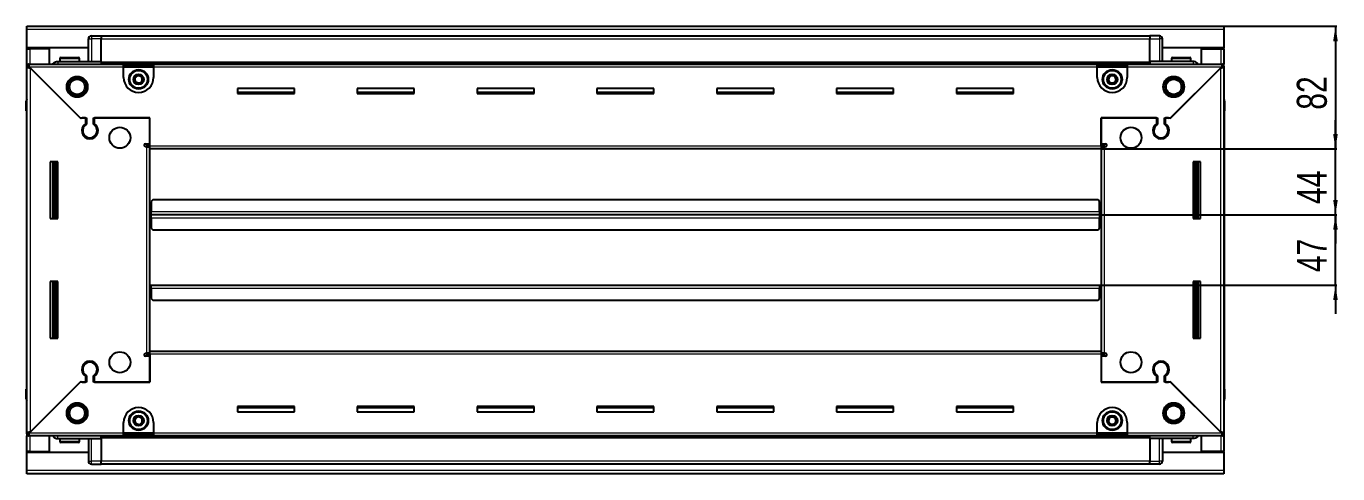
# Model space of a CAD drawing. Header units: millimetres. Extents: x 799 to 4881, y -897 to 1775.
# Drawn here: x 4006 to 4881, y 1344 to 1643 of the extents above; entities that cross this region are included whole.
import ezdxf

# ---------------------------------------------------------------- set-up
doc = ezdxf.new("R2010")
doc.units = ezdxf.units.MM
doc.layers.add('FORMAT', color=7, linetype='Continuous')
doc.styles.add('SLDTEXTSTYLE0', font='TXT', dxfattribs={"width": 0.75})
doc.dimstyles.new('SLDDIMSTYLE0', dxfattribs={"dimtxt": 20, "dimasz": 10, "dimexe": 0, "dimexo": 0.0625, "dimgap": 5, "dimtad": 2, "dimdec": 1, "dimrnd": 1e-09, "dimzin": 12, "dimdsep": 46, "dimtxsty": 'SLDTEXTSTYLE0', "dimsah": 1, "dimcen": 0.09, "dimadec": 0, "dimazin": 3, "dimtfac": 1, "dimtofl": 0, "dimtmove": 0, "dimatfit": 3, "dimfxl": 0, "dimfrac": 2, "dimtolj": 1, "dimtzin": 12, "dimarcsym": 0})
doc.dimstyles.new('SLDDIMSTYLE1', dxfattribs={"dimtxt": 20, "dimasz": 10, "dimexe": 0, "dimexo": 0.0625, "dimgap": 5, "dimtad": 2, "dimdec": 1, "dimrnd": 1e-09, "dimzin": 12, "dimdsep": 46, "dimtxsty": 'SLDTEXTSTYLE0', "dimsah": 1, "dimcen": 0.09, "dimadec": 0, "dimazin": 3, "dimtfac": 1, "dimtmove": 0, "dimatfit": 0, "dimfxl": 0, "dimfrac": 2, "dimtolj": 1, "dimtzin": 12, "dimarcsym": 0})

# ---------------------------------------------------------------- blocks, each defined once
blk = doc.blocks.new('_D_5')
at = {"layer": 'FORMAT'}
for p, q in [((4805.17, 1643.43), (4880.66, 1643.43)), ((4879.66, 1643.43), (4879.66, 1561.43)), ((4723.17, 1561.43), (4880.66, 1561.43))]:
    blk.add_line(p, q, dxfattribs=at)
for points in [[(4879.66, 1643.43), (4878.12, 1633.43), (4881.19, 1633.43)], [(4879.66, 1561.43), (4881.19, 1571.43), (4878.12, 1571.43)]]:
    blk.add_solid(points, dxfattribs=at)
at = {"layer": 'FORMAT', "insert": (4853.87, 1587.66), "char_height": 20, "attachment_point": 1, "rotation": 90, "style": 'SLDTEXTSTYLE0'}
blk.add_mtext('82', dxfattribs=at)
blk = doc.blocks.new('_D_6')
at = {"layer": 'FORMAT'}
for p, q in [((4879.66, 1561.43), (4879.66, 1580.66)), ((4723.17, 1561.43), (4880.66, 1561.43)), ((4879.66, 1517.43), (4879.66, 1561.43)), ((4722.17, 1517.43), (4880.66, 1517.43)), ((4879.66, 1517.43), (4879.66, 1498.2))]:
    blk.add_line(p, q, dxfattribs=at)
for points in [[(4879.66, 1561.43), (4881.19, 1571.43), (4878.12, 1571.43)], [(4879.66, 1517.43), (4878.12, 1507.43), (4881.19, 1507.43)]]:
    blk.add_solid(points, dxfattribs=at)
at = {"layer": 'FORMAT', "insert": (4853.87, 1524.66), "char_height": 20, "attachment_point": 1, "rotation": 90, "style": 'SLDTEXTSTYLE0'}
blk.add_mtext('44', dxfattribs=at)
blk = doc.blocks.new('_D_7')
at = {"layer": 'FORMAT'}
for p, q in [((4879.66, 1517.43), (4879.66, 1536.66)), ((4722.17, 1517.43), (4880.66, 1517.43)), ((4879.66, 1470.43), (4879.66, 1517.43)), ((4722.17, 1470.43), (4880.66, 1470.43)), ((4879.66, 1470.43), (4879.66, 1451.2))]:
    blk.add_line(p, q, dxfattribs=at)
for points in [[(4879.66, 1517.43), (4881.19, 1527.43), (4878.12, 1527.43)], [(4879.66, 1470.43), (4878.12, 1460.43), (4881.19, 1460.43)]]:
    blk.add_solid(points, dxfattribs=at)
at = {"layer": 'FORMAT', "insert": (4853.87, 1479.16), "char_height": 20, "attachment_point": 1, "rotation": 90, "style": 'SLDTEXTSTYLE0'}
blk.add_mtext('47', dxfattribs=at)

msp = doc.modelspace()

# ---------------------------------------------------------------- linework, layer by layer
at = {"color": 7, "linetype": 'Continuous', "lineweight": 25}
for p, q in [((4006.16, 1641.33), (4006.16, 1643.43)), ((4006.16, 1643.43), (4805.16, 1643.43)), ((4006.16, 1628.93), (4006.16, 1641.33)), ((4805.16, 1643.43), (4805.16, 1641.33)), ((4805.16, 1641.33), (4805.16, 1628.93)), ((4047.16, 1628.93), (4006.16, 1628.93)), ((4006.16, 1628.43), (4006.16, 1628.93)), ((4007.66, 1628.43), (4007.66, 1628.93)), ((4047.16, 1619.93), (4047.16, 1634.93)), ((4047.83, 1636.43), (4047.83, 1636.43)), ((4049.16, 1636.93), (4055.66, 1636.93)), ((4049.16, 1636.93), (4055.66, 1636.93)), ((4055.66, 1636.93), (4055.66, 1636.93)), ((4055.66, 1636.93), (4055.66, 1636.93)), ((4055.66, 1636.93), (4055.66, 1634.93)), ((4755.66, 1636.78), (4055.66, 1636.78)), ((4055.66, 1619.93), (4055.66, 1634.93)), ((4755.66, 1636.93), (4755.66, 1636.93)), ((4762.16, 1636.93), (4755.66, 1636.93)), ((4762.16, 1636.93), (4755.66, 1636.93)), ((4755.66, 1636.93), (4755.66, 1634.93)), ((4755.66, 1619.93), (4755.66, 1634.93)), ((4764.16, 1634.93), (4764.16, 1634.93)), ((4764.16, 1619.93), (4764.16, 1634.93)), ((4805.16, 1628.93), (4764.16, 1628.93)), ((4803.66, 1628.43), (4803.66, 1628.93)), ((4805.16, 1628.43), (4805.16, 1628.93)), ((4006.16, 1628.43), (4008.26, 1628.43)), ((4006.16, 1618.18), (4006.16, 1628.43)), ((4021.16, 1628.43), (4008.26, 1628.43)), ((4021.16, 1618.18), (4021.16, 1628.43)), ((4026.66, 1619.93), (4055.66, 1619.93)), ((4028.16, 1621.83), (4028.16, 1619.93)), ((4028.96, 1622.63), (4040.36, 1622.63)), ((4041.16, 1619.93), (4041.16, 1621.83)), ((4055.66, 1619.93), (4055.66, 1619.43)), ((4755.66, 1619.93), (4755.66, 1619.43)), ((4784.66, 1619.93), (4755.66, 1619.93)), ((4770.16, 1621.83), (4770.16, 1619.93)), ((4770.96, 1622.63), (4782.36, 1622.63)), ((4783.16, 1619.93), (4783.16, 1621.83)), ((4790.16, 1618.18), (4790.16, 1628.43)), ((4790.16, 1628.43), (4803.06, 1628.43)), ((4803.06, 1628.43), (4805.16, 1628.43)), ((4805.16, 1628.43), (4805.16, 1618.18)), ((4006.16, 1616.68), (4006.16, 1618.18)), ((4006.16, 1618.18), (4007.16, 1618.18)), ((4006.16, 1616.18), (4006.16, 1616.68)), ((4006.16, 1616.68), (4007.16, 1616.68)), ((4006.16, 1371.68), (4006.16, 1616.18)), ((4007.66, 1616.18), (4006.16, 1616.18)), ((4007.16, 1618.18), (4070.66, 1618.18)), ((4007.16, 1616.68), (4007.16, 1618.18)), ((4007.76, 1616.08), (4041.66, 1582.18)), ((4042.36, 1581.48), (4008.26, 1615.58)), ((4055.66, 1618.78), (4755.66, 1618.78)), ((4070.66, 1616.08), (4070.66, 1618.18)), ((4070.66, 1618.18), (4090.66, 1618.18)), ((4070.66, 1616.68), (4090.66, 1616.68)), ((4070.66, 1609.18), (4070.66, 1616.08)), ((4090.66, 1618.18), (4720.66, 1618.18)), ((4090.66, 1618.18), (4090.66, 1616.08)), ((4090.66, 1616.08), (4090.66, 1609.18)), ((4720.66, 1616.08), (4720.66, 1618.18)), ((4720.66, 1618.18), (4740.66, 1618.18)), ((4720.66, 1616.68), (4740.66, 1616.68)), ((4720.66, 1609.18), (4720.66, 1616.08)), ((4740.66, 1618.18), (4804.16, 1618.18)), ((4740.66, 1618.18), (4740.66, 1616.08)), ((4740.66, 1616.08), (4740.66, 1609.18)), ((4803.06, 1615.58), (4768.96, 1581.48)), ((4769.66, 1582.18), (4803.56, 1616.08)), ((4803.66, 1616.18), (4805.16, 1616.18)), ((4804.16, 1616.68), (4804.16, 1618.18)), ((4804.16, 1618.18), (4805.16, 1618.18)), ((4804.16, 1616.68), (4805.16, 1616.68)), ((4805.16, 1616.68), (4805.16, 1618.18)), ((4805.16, 1616.68), (4805.16, 1616.18)), ((4805.16, 1616.18), (4805.16, 1371.68)), ((4184.66, 1601.93), (4146.66, 1601.93)), ((4146.66, 1601.93), (4146.66, 1598.43)), ((4184.66, 1599.18), (4146.66, 1599.18)), ((4146.66, 1598.43), (4184.66, 1598.43)), ((4184.66, 1598.43), (4184.66, 1601.93)), ((4264.66, 1601.93), (4226.66, 1601.93)), ((4226.66, 1601.93), (4226.66, 1598.43)), ((4264.66, 1599.18), (4226.66, 1599.18)), ((4226.66, 1598.43), (4264.66, 1598.43)), ((4264.66, 1598.43), (4264.66, 1601.93)), ((4344.66, 1601.93), (4306.66, 1601.93)), ((4306.66, 1601.93), (4306.66, 1598.43)), ((4344.66, 1599.18), (4306.66, 1599.18)), ((4306.66, 1598.43), (4344.66, 1598.43)), ((4344.66, 1598.43), (4344.66, 1601.93)), ((4424.66, 1601.93), (4386.66, 1601.93)), ((4386.66, 1601.93), (4386.66, 1598.43)), ((4424.66, 1599.18), (4386.66, 1599.18)), ((4386.66, 1598.43), (4424.66, 1598.43)), ((4424.66, 1598.43), (4424.66, 1601.93)), ((4504.66, 1601.93), (4466.66, 1601.93)), ((4466.66, 1601.93), (4466.66, 1598.43)), ((4504.66, 1599.18), (4466.66, 1599.18)), ((4466.66, 1598.43), (4504.66, 1598.43)), ((4504.66, 1598.43), (4504.66, 1601.93)), ((4584.66, 1601.93), (4546.66, 1601.93)), ((4546.66, 1601.93), (4546.66, 1598.43)), ((4584.66, 1599.18), (4546.66, 1599.18)), ((4546.66, 1598.43), (4584.66, 1598.43)), ((4584.66, 1598.43), (4584.66, 1601.93)), ((4664.66, 1601.93), (4626.66, 1601.93)), ((4626.66, 1601.93), (4626.66, 1598.43)), ((4664.66, 1599.18), (4626.66, 1599.18)), ((4626.66, 1598.43), (4664.66, 1598.43)), ((4664.66, 1598.43), (4664.66, 1601.93)), ((4805.16, 1594.76), (4805.16, 1594.76)), ((4005.66, 1593.43), (4005.66, 1586.93)), ((4005.66, 1586.93), (4005.66, 1593.43)), ((4005.66, 1586.93), (4005.66, 1586.93)), ((4006.16, 1586.93), (4005.66, 1586.93)), ((4005.81, 1586.93), (4005.81, 1400.93)), ((4805.16, 1586.93), (4805.66, 1586.93)), ((4805.51, 1400.93), (4805.51, 1586.93)), ((4805.66, 1593.43), (4805.66, 1586.93)), ((4805.66, 1586.93), (4805.66, 1593.43)), ((4805.66, 1586.93), (4805.66, 1586.93)), ((4805.66, 1586.93), (4805.66, 1586.93)), ((4041.66, 1582.18), (4045.86, 1582.18)), ((4043.06, 1582.18), (4042.36, 1581.48)), ((4045.16, 1582.18), (4043.06, 1582.18)), ((4045.16, 1582.18), (4045.16, 1578.29)), ((4045.86, 1582.18), (4045.86, 1577.9)), ((4050.46, 1582.18), (4088.16, 1582.18)), ((4050.46, 1577.9), (4050.46, 1582.18)), ((4051.16, 1578.29), (4051.16, 1582.18)), ((4088.16, 1582.18), (4051.16, 1582.18)), ((4088.16, 1563.53), (4088.16, 1582.18)), ((4088.16, 1564.93), (4088.16, 1582.18)), ((4723.16, 1582.18), (4760.86, 1582.18)), ((4723.16, 1563.53), (4723.16, 1582.18)), ((4723.16, 1582.18), (4723.16, 1564.93)), ((4760.16, 1582.18), (4723.16, 1582.18)), ((4760.16, 1582.18), (4760.16, 1578.29)), ((4760.86, 1582.18), (4760.86, 1577.9)), ((4765.46, 1582.18), (4769.66, 1582.18)), ((4765.46, 1577.9), (4765.46, 1582.18)), ((4768.26, 1582.18), (4766.16, 1582.18)), ((4766.16, 1578.29), (4766.16, 1582.18)), ((4768.96, 1581.48), (4768.26, 1582.18)), ((4046.16, 1569.32), (4046.16, 1568.56)), ((4765.16, 1569.32), (4765.16, 1568.56)), ((4085.31, 1564.93), (4088.16, 1564.93)), ((4086.06, 1562.93), (4085.31, 1562.93)), ((4086.06, 1562.93), (4088.16, 1562.93)), ((4088.16, 1563.93), (4086.16, 1563.93)), ((4086.16, 1563.93), (4086.16, 1562.93)), ((4088.16, 1561.43), (4088.16, 1563.53)), ((4723.16, 1561.43), (4088.16, 1561.43)), ((4088.16, 1426.43), (4088.16, 1561.43)), ((4723.16, 1564.93), (4726.01, 1564.93)), ((4725.16, 1563.93), (4723.16, 1563.93)), ((4723.16, 1563.53), (4723.16, 1561.43)), ((4723.16, 1562.93), (4725.26, 1562.93)), ((4723.16, 1561.43), (4723.16, 1426.43)), ((4725.16, 1562.93), (4725.16, 1563.93)), ((4726.01, 1562.93), (4725.26, 1562.93)), ((4026.66, 1552.93), (4021.66, 1552.93)), ((4021.66, 1552.93), (4021.66, 1514.93)), ((4023.81, 1514.93), (4023.81, 1552.93)), ((4025.6, 1514.93), (4025.6, 1552.93)), ((4025.63, 1514.93), (4025.63, 1552.93)), ((4026.66, 1514.93), (4026.66, 1552.93)), ((4784.66, 1552.93), (4784.66, 1514.93)), ((4789.66, 1552.93), (4784.66, 1552.93)), ((4785.68, 1552.93), (4785.68, 1514.93)), ((4785.71, 1552.93), (4785.71, 1514.93)), ((4787.51, 1552.93), (4787.51, 1514.93)), ((4789.66, 1514.93), (4789.66, 1552.93)), ((4090.16, 1527.43), (4089.16, 1526.43)), ((4089.16, 1526.43), (4089.16, 1519.53)), ((4721.16, 1527.43), (4090.16, 1527.43)), ((4722.16, 1526.43), (4721.16, 1527.43)), ((4722.16, 1519.53), (4722.16, 1526.43)), ((4021.66, 1514.93), (4026.66, 1514.93)), ((4088.91, 1517.43), (4088.16, 1517.43)), ((4089.16, 1520.28), (4088.91, 1520.28)), ((4088.91, 1520.28), (4088.91, 1517.43)), ((4088.91, 1517.43), (4088.91, 1514.58)), ((4089.16, 1517.43), (4089.16, 1519.53)), ((4089.16, 1515.33), (4089.16, 1517.43)), ((4722.16, 1517.43), (4089.16, 1517.43)), ((4089.16, 1515.33), (4089.16, 1508.43)), ((4722.41, 1520.28), (4722.16, 1520.28)), ((4722.16, 1519.53), (4722.16, 1517.43)), ((4722.16, 1517.43), (4722.16, 1515.33)), ((4722.16, 1508.43), (4722.16, 1515.33)), ((4722.41, 1517.43), (4722.41, 1520.28)), ((4722.41, 1514.58), (4722.41, 1517.43)), ((4723.16, 1517.43), (4722.41, 1517.43)), ((4784.66, 1514.93), (4789.66, 1514.93)), ((4088.91, 1514.58), (4089.16, 1514.58)), ((4089.16, 1508.43), (4090.16, 1507.43)), ((4090.16, 1507.43), (4721.16, 1507.43)), ((4721.16, 1507.43), (4722.16, 1508.43)), ((4722.16, 1514.58), (4722.41, 1514.58)), ((4026.66, 1472.93), (4021.66, 1472.93)), ((4021.66, 1472.93), (4021.66, 1434.93)), ((4023.81, 1434.93), (4023.81, 1472.93)), ((4025.6, 1434.93), (4025.6, 1472.93)), ((4025.63, 1434.93), (4025.63, 1472.93)), ((4026.66, 1434.93), (4026.66, 1472.93)), ((4784.66, 1472.93), (4784.66, 1434.93)), ((4789.66, 1472.93), (4784.66, 1472.93)), ((4785.68, 1472.93), (4785.68, 1434.93)), ((4785.71, 1472.93), (4785.71, 1434.93)), ((4787.51, 1472.93), (4787.51, 1434.93)), ((4789.66, 1434.93), (4789.66, 1472.93)), ((4088.16, 1470.43), (4088.91, 1470.43)), ((4088.91, 1470.43), (4088.91, 1467.58)), ((4088.91, 1467.58), (4089.16, 1467.58)), ((4089.16, 1468.33), (4089.16, 1470.43)), ((4089.16, 1470.43), (4722.16, 1470.43)), ((4089.16, 1468.33), (4089.16, 1461.43)), ((4722.16, 1470.43), (4722.16, 1468.33)), ((4722.16, 1461.43), (4722.16, 1468.33)), ((4722.16, 1467.58), (4722.41, 1467.58)), ((4722.41, 1467.58), (4722.41, 1470.43)), ((4722.41, 1470.43), (4723.16, 1470.43)), ((4089.16, 1461.43), (4090.16, 1460.43)), ((4090.16, 1460.43), (4721.16, 1460.43)), ((4721.16, 1460.43), (4722.16, 1461.43)), ((4021.66, 1434.93), (4026.66, 1434.93)), ((4784.66, 1434.93), (4789.66, 1434.93)), ((4046.16, 1419.31), (4046.16, 1418.55)), ((4085.31, 1424.93), (4086.06, 1424.93)), ((4088.16, 1422.93), (4085.31, 1422.93)), ((4088.16, 1424.93), (4086.06, 1424.93)), ((4086.16, 1424.93), (4086.16, 1423.93)), ((4086.16, 1423.93), (4088.16, 1423.93)), ((4088.16, 1424.33), (4088.16, 1426.43)), ((4088.16, 1426.43), (4723.16, 1426.43)), ((4088.16, 1424.33), (4088.16, 1405.68)), ((4088.16, 1405.68), (4088.16, 1422.93)), ((4723.16, 1426.43), (4723.16, 1424.33)), ((4725.26, 1424.93), (4723.16, 1424.93)), ((4723.16, 1424.33), (4723.16, 1405.68)), ((4723.16, 1423.93), (4725.16, 1423.93)), ((4723.16, 1422.93), (4723.16, 1405.68)), ((4726.01, 1422.93), (4723.16, 1422.93)), ((4725.16, 1423.93), (4725.16, 1424.93)), ((4725.26, 1424.93), (4726.01, 1424.93)), ((4765.16, 1419.31), (4765.16, 1418.55)), ((4045.86, 1409.97), (4045.86, 1405.68)), ((4050.46, 1405.68), (4050.46, 1409.97)), ((4760.86, 1409.97), (4760.86, 1405.68)), ((4765.46, 1405.68), (4765.46, 1409.97)), ((4005.66, 1400.93), (4005.66, 1400.93)), ((4005.66, 1394.43), (4005.66, 1400.93)), ((4005.66, 1400.93), (4005.66, 1400.93)), ((4005.66, 1400.93), (4005.66, 1394.43)), ((4006.16, 1400.93), (4005.66, 1400.93)), ((4041.66, 1405.68), (4007.76, 1371.78)), ((4008.26, 1372.28), (4042.36, 1406.38)), ((4045.86, 1405.68), (4041.66, 1405.68)), ((4042.36, 1406.38), (4043.06, 1405.68)), ((4043.06, 1405.68), (4045.16, 1405.68)), ((4045.16, 1409.57), (4045.16, 1405.68)), ((4088.16, 1405.68), (4050.46, 1405.68)), ((4051.16, 1405.68), (4051.16, 1409.57)), ((4051.16, 1405.68), (4088.16, 1405.68)), ((4760.86, 1405.68), (4723.16, 1405.68)), ((4723.16, 1405.68), (4760.16, 1405.68)), ((4760.16, 1409.57), (4760.16, 1405.68)), ((4769.66, 1405.68), (4765.46, 1405.68)), ((4766.16, 1405.68), (4766.16, 1409.57)), ((4766.16, 1405.68), (4768.26, 1405.68)), ((4768.26, 1405.68), (4768.96, 1406.38)), ((4768.96, 1406.38), (4803.06, 1372.28)), ((4803.56, 1371.78), (4769.66, 1405.68)), ((4805.16, 1400.93), (4805.66, 1400.93)), ((4805.66, 1400.93), (4805.66, 1400.93)), ((4805.66, 1394.43), (4805.66, 1400.93)), ((4805.66, 1400.93), (4805.66, 1394.43)), ((4006.16, 1393.11), (4006.16, 1393.11)), ((4184.66, 1389.43), (4146.66, 1389.43)), ((4146.66, 1389.43), (4146.66, 1385.93)), ((4146.66, 1388.68), (4184.66, 1388.68)), ((4146.66, 1385.93), (4184.66, 1385.93)), ((4184.66, 1385.93), (4184.66, 1389.43)), ((4264.66, 1389.43), (4226.66, 1389.43)), ((4226.66, 1389.43), (4226.66, 1385.93)), ((4226.66, 1388.68), (4264.66, 1388.68)), ((4226.66, 1385.93), (4264.66, 1385.93)), ((4264.66, 1385.93), (4264.66, 1389.43)), ((4344.66, 1389.43), (4306.66, 1389.43)), ((4306.66, 1389.43), (4306.66, 1385.93)), ((4306.66, 1388.68), (4344.66, 1388.68)), ((4306.66, 1385.93), (4344.66, 1385.93)), ((4344.66, 1385.93), (4344.66, 1389.43)), ((4424.66, 1389.43), (4386.66, 1389.43)), ((4386.66, 1389.43), (4386.66, 1385.93)), ((4386.66, 1388.68), (4424.66, 1388.68)), ((4386.66, 1385.93), (4424.66, 1385.93)), ((4424.66, 1385.93), (4424.66, 1389.43)), ((4504.66, 1389.43), (4466.66, 1389.43)), ((4466.66, 1389.43), (4466.66, 1385.93)), ((4466.66, 1388.68), (4504.66, 1388.68)), ((4466.66, 1385.93), (4504.66, 1385.93)), ((4504.66, 1385.93), (4504.66, 1389.43)), ((4584.66, 1389.43), (4546.66, 1389.43)), ((4546.66, 1389.43), (4546.66, 1385.93)), ((4546.66, 1388.68), (4584.66, 1388.68)), ((4546.66, 1385.93), (4584.66, 1385.93)), ((4584.66, 1385.93), (4584.66, 1389.43)), ((4664.66, 1389.43), (4626.66, 1389.43)), ((4626.66, 1389.43), (4626.66, 1385.93)), ((4626.66, 1388.68), (4664.66, 1388.68)), ((4626.66, 1385.93), (4664.66, 1385.93)), ((4664.66, 1385.93), (4664.66, 1389.43)), ((4070.66, 1371.78), (4070.66, 1378.68)), ((4090.66, 1378.68), (4090.66, 1371.78)), ((4720.66, 1371.78), (4720.66, 1378.68)), ((4740.66, 1378.68), (4740.66, 1371.78)), ((4006.16, 1371.18), (4006.16, 1371.68)), ((4007.66, 1371.68), (4006.16, 1371.68)), ((4006.16, 1371.18), (4006.16, 1369.68)), ((4007.16, 1371.18), (4006.16, 1371.18)), ((4006.16, 1359.43), (4006.16, 1369.68)), ((4007.16, 1369.68), (4006.16, 1369.68)), ((4007.16, 1371.18), (4007.16, 1369.68)), ((4070.66, 1369.68), (4007.16, 1369.68)), ((4021.16, 1359.43), (4021.16, 1369.68)), ((4026.66, 1367.93), (4055.66, 1367.93)), ((4028.16, 1367.93), (4028.16, 1366.03)), ((4041.16, 1366.03), (4041.16, 1367.93)), ((4047.16, 1367.93), (4047.16, 1352.93)), ((4755.66, 1369.08), (4055.66, 1369.08)), ((4055.66, 1367.93), (4055.66, 1368.43)), ((4055.66, 1367.93), (4055.66, 1352.93)), ((4070.66, 1369.68), (4070.66, 1371.78)), ((4090.66, 1371.18), (4070.66, 1371.18)), ((4090.66, 1369.68), (4070.66, 1369.68)), ((4090.66, 1371.78), (4090.66, 1369.68)), ((4720.66, 1369.68), (4090.66, 1369.68)), ((4720.66, 1369.68), (4720.66, 1371.78)), ((4740.66, 1371.18), (4720.66, 1371.18)), ((4740.66, 1369.68), (4720.66, 1369.68)), ((4740.66, 1371.78), (4740.66, 1369.68)), ((4804.16, 1369.68), (4740.66, 1369.68)), ((4755.66, 1367.93), (4755.66, 1368.43)), ((4784.66, 1367.93), (4755.66, 1367.93)), ((4755.66, 1367.93), (4755.66, 1352.93)), ((4764.16, 1367.93), (4764.16, 1352.93)), ((4770.16, 1367.93), (4770.16, 1366.03)), ((4783.16, 1366.03), (4783.16, 1367.93)), ((4790.16, 1359.43), (4790.16, 1369.68)), ((4803.66, 1371.68), (4805.16, 1371.68)), ((4804.16, 1371.18), (4804.16, 1369.68)), ((4805.16, 1371.18), (4804.16, 1371.18)), ((4805.16, 1369.68), (4804.16, 1369.68)), ((4805.16, 1371.68), (4805.16, 1371.18)), ((4805.16, 1371.18), (4805.16, 1369.68)), ((4805.16, 1369.68), (4805.16, 1359.43)), ((4008.26, 1359.43), (4006.16, 1359.43)), ((4006.16, 1358.93), (4006.16, 1359.43)), ((4006.16, 1346.53), (4006.16, 1358.93)), ((4006.16, 1358.93), (4047.16, 1358.93)), ((4007.66, 1358.93), (4007.66, 1359.43)), ((4008.26, 1359.43), (4021.16, 1359.43)), ((4032.73, 1365.23), (4028.96, 1365.23)), ((4040.36, 1365.23), (4032.73, 1365.23)), ((4764.16, 1358.93), (4805.16, 1358.93)), ((4777.95, 1365.23), (4770.96, 1365.23)), ((4782.36, 1365.23), (4777.95, 1365.23)), ((4803.06, 1359.43), (4790.16, 1359.43)), ((4805.16, 1359.43), (4803.06, 1359.43)), ((4803.66, 1358.93), (4803.66, 1359.43)), ((4805.16, 1358.93), (4805.16, 1359.43)), ((4805.16, 1358.93), (4805.16, 1346.53)), ((4047.16, 1352.93), (4047.16, 1352.93)), ((4049.16, 1350.93), (4055.66, 1350.93)), ((4049.16, 1350.93), (4055.66, 1350.93)), ((4055.66, 1350.93), (4055.66, 1352.93)), ((4055.66, 1351.08), (4755.66, 1351.08)), ((4055.66, 1350.93), (4055.66, 1350.93)), ((4755.66, 1350.93), (4755.66, 1352.93)), ((4755.66, 1350.93), (4755.66, 1350.93)), ((4762.16, 1350.93), (4755.66, 1350.93)), ((4755.66, 1350.93), (4755.66, 1350.93)), ((4762.16, 1350.93), (4755.66, 1350.93)), ((4763.48, 1351.43), (4763.48, 1351.43)), ((4006.16, 1344.43), (4006.16, 1346.53)), ((4805.16, 1344.43), (4006.16, 1344.43)), ((4805.16, 1346.53), (4805.16, 1344.43))]:
    msp.add_line(p, q, dxfattribs=at)
at = {"color": 8, "linetype": 'Continuous', "lineweight": 18}
for p, q in [((4805.16, 1641.33), (4006.16, 1641.33)), ((4008.26, 1628.43), (4008.26, 1628.93)), ((4047.16, 1634.93), (4049.16, 1634.93)), ((4049.16, 1636.93), (4049.16, 1634.93)), ((4049.16, 1634.93), (4049.16, 1619.93)), ((4055.66, 1634.93), (4049.16, 1634.93)), ((4755.66, 1634.78), (4055.66, 1634.78)), ((4755.66, 1634.93), (4762.16, 1634.93)), ((4762.16, 1636.93), (4762.16, 1634.93)), ((4762.16, 1634.93), (4762.16, 1619.93)), ((4764.16, 1634.93), (4762.16, 1634.93)), ((4803.06, 1628.93), (4803.06, 1628.43)), ((4008.26, 1618.18), (4008.26, 1628.43)), ((4028.16, 1621.83), (4041.16, 1621.83)), ((4770.16, 1621.83), (4783.16, 1621.83)), ((4803.06, 1628.43), (4803.06, 1618.18)), ((4070.66, 1616.08), (4007.76, 1616.08)), ((4008.26, 1615.58), (4008.26, 1372.28)), ((4755.66, 1619.43), (4055.66, 1619.43)), ((4755.66, 1618.2), (4055.66, 1618.2)), ((4070.66, 1616.08), (4090.66, 1616.08)), ((4720.66, 1616.08), (4090.66, 1616.08)), ((4720.66, 1616.08), (4740.66, 1616.08)), ((4803.56, 1616.08), (4740.66, 1616.08)), ((4803.06, 1372.28), (4803.06, 1615.58)), ((4006.16, 1593.43), (4005.66, 1593.43)), ((4805.16, 1593.43), (4805.66, 1593.43)), ((4086.06, 1424.93), (4086.06, 1562.93)), ((4088.16, 1563.53), (4723.16, 1563.53)), ((4725.26, 1562.93), (4725.26, 1424.93)), ((4023.16, 1552.93), (4023.16, 1514.93)), ((4024.39, 1552.93), (4024.39, 1514.93)), ((4786.92, 1514.93), (4786.92, 1552.93)), ((4788.16, 1514.93), (4788.16, 1552.93)), ((4722.16, 1519.53), (4089.16, 1519.53)), ((4089.16, 1515.33), (4722.16, 1515.33)), ((4023.16, 1472.93), (4023.16, 1434.93)), ((4024.39, 1472.93), (4024.39, 1434.93)), ((4786.92, 1434.93), (4786.92, 1472.93)), ((4788.16, 1434.93), (4788.16, 1472.93)), ((4089.16, 1468.33), (4722.16, 1468.33)), ((4723.16, 1424.33), (4088.16, 1424.33)), ((4006.16, 1394.43), (4005.66, 1394.43)), ((4805.16, 1394.43), (4805.66, 1394.43)), ((4007.76, 1371.78), (4070.66, 1371.78)), ((4008.26, 1359.43), (4008.26, 1369.68)), ((4032.46, 1366.03), (4028.16, 1366.03)), ((4041.16, 1366.03), (4032.46, 1366.03)), ((4049.16, 1352.93), (4049.16, 1367.93)), ((4055.66, 1369.67), (4755.66, 1369.67)), ((4055.66, 1368.43), (4755.66, 1368.43)), ((4090.66, 1371.78), (4070.66, 1371.78)), ((4090.66, 1371.78), (4720.66, 1371.78)), ((4740.66, 1371.78), (4720.66, 1371.78)), ((4740.66, 1371.78), (4803.56, 1371.78)), ((4762.16, 1352.93), (4762.16, 1367.93)), ((4778.13, 1366.03), (4770.16, 1366.03)), ((4783.16, 1366.03), (4778.13, 1366.03)), ((4803.06, 1369.68), (4803.06, 1359.43)), ((4008.26, 1358.93), (4008.26, 1359.43)), ((4803.06, 1359.43), (4803.06, 1358.93)), ((4047.16, 1352.93), (4049.16, 1352.93)), ((4055.66, 1352.93), (4049.16, 1352.93)), ((4049.16, 1350.93), (4049.16, 1352.93)), ((4055.66, 1353.08), (4755.66, 1353.08)), ((4755.66, 1352.93), (4762.16, 1352.93)), ((4764.16, 1352.93), (4762.16, 1352.93)), ((4762.16, 1350.93), (4762.16, 1352.93)), ((4805.16, 1346.53), (4006.16, 1346.53))]:
    msp.add_line(p, q, dxfattribs=at)
at = {"color": 7, "linetype": 'Continuous', "lineweight": 25}
for centre, radius in [((4080.66, 1607.93), 6.5), ((4080.66, 1607.93), 3.46), ((4730.66, 1607.93), 6.5), ((4730.66, 1607.93), 3.46), ((4039.66, 1602.93), 7), ((4039.66, 1602.93), 6.03), ((4039.66, 1602.93), 5.1), ((4771.66, 1602.93), 7), ((4771.66, 1602.93), 6.03), ((4771.66, 1602.93), 5.1), ((4068.16, 1568.93), 7), ((4743.16, 1568.93), 7), ((4068.16, 1418.93), 7), ((4743.16, 1418.93), 7), ((4039.66, 1384.93), 7), ((4039.66, 1384.93), 6.03), ((4039.66, 1384.93), 5.1), ((4080.66, 1379.93), 6.5), ((4080.66, 1379.93), 3.46), ((4730.66, 1379.93), 6.5), ((4730.66, 1379.93), 3.46), ((4771.66, 1384.93), 7), ((4771.66, 1384.93), 6.02), ((4771.66, 1384.93), 5.1)]:
    msp.add_circle(centre, radius, dxfattribs=at)
at = {"color": 8, "linetype": 'Continuous', "lineweight": 18}
for centre in [(4080.66, 1607.93), (4730.66, 1607.93), (4080.66, 1379.93), (4730.66, 1379.93)]:
    msp.add_circle(centre, 5.7, dxfattribs=at)
at = {"color": 7, "linetype": 'Continuous', "lineweight": 25}
for centre, radius, start, end in [((4049.16, 1634.93), 2, 90, 180), ((4049.16, 1634.93), 2, 131.40962, 180), ((4762.16, 1634.93), 2, 0, 90), ((4028.96, 1621.83), 0.8, 90, 180), ((4040.36, 1621.83), 0.8, 0, 90), ((4046.96, 1620.13), 0.2, 270, 0), ((4764.36, 1620.13), 0.2, 180, 270), ((4770.96, 1621.83), 0.8, 90, 180), ((4782.36, 1621.83), 0.8, 0, 90), ((4080.66, 1609.18), 10, 180, 270), ((4080.66, 1607.93), 2.5, 134.01559, 194.01559), ((4080.66, 1607.93), 2.5, 194.01559, 254.01559), ((4080.66, 1607.93), 2.5, 74.01559, 134.01559), ((4080.66, 1607.93), 2.5, 254.01559, 314.01559), ((4080.66, 1609.18), 10, 270, 0), ((4080.66, 1607.93), 2.5, 14.01559, 74.01559), ((4080.66, 1607.93), 2.5, 314.01559, 14.01559), ((4730.66, 1609.18), 10, 180, 270), ((4730.66, 1607.93), 2.5, 160.11158, 220.11158), ((4730.66, 1607.93), 2.5, 100.11158, 160.11158), ((4730.66, 1607.93), 2.5, 220.11158, 280.11158), ((4730.66, 1607.93), 2.5, 40.11158, 100.11158), ((4730.66, 1609.18), 10, 270, 0), ((4730.66, 1607.93), 2.5, 280.11158, 340.11158), ((4730.66, 1607.93), 2.5, 340.11158, 40.11158), ((4007.66, 1593.43), 2, 138.57492, 180), ((4007.66, 1593.43), 2, 138.59038, 180), ((4803.66, 1593.43), 2, 33.94202, 41.40962), ((4803.66, 1593.43), 2, 0, 41.40962), ((4803.66, 1593.43), 2, 360, 18.58003), ((4048.16, 1573.68), 5.5, 123.05573, 56.94427), ((4048.16, 1573.68), 4.8, 118.63099, 61.36901), ((4763.16, 1573.68), 5.5, 123.05573, 56.94427), ((4763.16, 1573.68), 4.8, 118.63099, 61.36901), ((4085.31, 1563.93), 1, 90, 270), ((4726.01, 1563.93), 1, 270, 90), ((4048.16, 1414.18), 5.5, 303.05573, 236.94427), ((4048.16, 1414.18), 4.8, 298.63099, 241.36901), ((4085.31, 1423.93), 1, 90, 270), ((4726.01, 1423.93), 1, 270, 90), ((4763.16, 1414.18), 5.5, 303.05573, 236.94427), ((4763.16, 1414.18), 4.8, 298.63099, 241.36901), ((4007.66, 1394.43), 2, 180, 221.39416), ((4803.66, 1394.43), 2, 318.57492, 360), ((4803.66, 1394.43), 2, 318.59038, 0), ((4080.66, 1378.68), 10, 90, 180), ((4080.66, 1378.68), 10, 0, 90), ((4730.66, 1378.68), 10, 90, 180), ((4730.66, 1378.68), 10, 0, 90), ((4080.66, 1379.93), 2.5, 127.47401, 187.47401), ((4080.66, 1379.93), 2.5, 187.47401, 247.47401), ((4080.66, 1379.93), 2.5, 67.47401, 127.47401), ((4080.66, 1379.93), 2.5, 247.47401, 307.47401), ((4080.66, 1379.93), 2.5, 7.47401, 67.47401), ((4080.66, 1379.93), 2.5, 307.47401, 7.47401), ((4730.66, 1379.93), 2.5, 147.04236, 207.04236), ((4730.66, 1379.93), 2.5, 207.04236, 267.04236), ((4730.66, 1379.93), 2.5, 87.04236, 147.04236), ((4730.66, 1379.93), 2.5, 267.04236, 327.04236), ((4730.66, 1379.93), 2.5, 27.04236, 87.04236), ((4730.66, 1379.93), 2.5, 327.04236, 27.04236), ((4028.96, 1366.03), 0.8, 180, 270), ((4040.36, 1366.03), 0.8, 270, 360), ((4046.96, 1367.73), 0.2, 0, 90), ((4764.36, 1367.73), 0.2, 90, 180), ((4770.96, 1366.03), 0.8, 180, 270), ((4782.36, 1366.03), 0.8, 270, 360), ((4049.16, 1352.93), 2, 180, 270), ((4762.16, 1352.93), 2, 270, 0)]:
    msp.add_arc(centre, radius, start, end, dxfattribs=at)
for points, knots in [([(4023.44, 1618.18), (4023.56, 1618.38), (4023.95, 1619.03), (4025.1, 1619.74), (4026.14, 1619.87), (4026.66, 1619.93)], [0, 0, 0, 0, 0.18225, 0.591125, 1, 1, 1, 1]), ([(4055.66, 1619.93), (4055.66, 1619.9), (4055.66, 1619.82), (4055.66, 1619.2), (4055.66, 1618.62), (4055.66, 1618.23), (4055.66, 1618.2)], [0, 0, 0, 0, 0.324279, 0.648558, 0.972836, 1, 1, 1, 1]), ([(4755.66, 1619.93), (4755.66, 1619.9), (4755.66, 1619.82), (4755.66, 1619.2), (4755.66, 1618.62), (4755.66, 1618.23), (4755.66, 1618.2)], [0, 0, 0, 0, 0.324279, 0.648558, 0.972836, 1, 1, 1, 1]), ([(4787.87, 1618.18), (4787.75, 1618.38), (4787.36, 1619.03), (4786.21, 1619.74), (4785.17, 1619.87), (4784.66, 1619.93)], [0, 0, 0, 0, 0.18225, 0.591125, 1, 1, 1, 1]), ([(4006.16, 1616.18), (4006.18, 1616.14), (4006.23, 1616.05), (4006.63, 1615.91), (4007.18, 1615.78), (4007.76, 1615.67), (4008.13, 1615.61), (4008.26, 1615.58)], [0, 0, 0, 0, 0.230255, 0.448522, 0.666786, 0.88505, 1, 1, 1, 1]), ([(4007.76, 1616.08), (4007.71, 1616.34), (4007.62, 1616.83), (4007.49, 1617.47), (4007.36, 1617.94), (4007.24, 1618.16), (4007.18, 1618.18), (4007.16, 1618.18)], [0, 0, 0, 0, 0.230255, 0.448522, 0.666786, 0.88505, 1, 1, 1, 1]), ([(4803.06, 1615.58), (4803.31, 1615.63), (4803.8, 1615.72), (4804.44, 1615.85), (4804.91, 1615.98), (4805.13, 1616.09), (4805.15, 1616.16), (4805.16, 1616.18)], [0, 0, 0, 0, 0.2302553, 0.4485219, 0.6667858, 0.8850496, 1, 1, 1, 1]), ([(4804.16, 1618.18), (4804.11, 1618.16), (4804.02, 1618.11), (4803.89, 1617.71), (4803.76, 1617.15), (4803.64, 1616.57), (4803.58, 1616.21), (4803.56, 1616.08)], [0, 0, 0, 0, 0.2302553, 0.4485219, 0.6667858, 0.8850496, 1, 1, 1, 1]), ([(4077.88, 1608.73), (4078.25, 1609.09), (4078.95, 1609.76), (4079.64, 1610.42), (4079.96, 1610.73)], [0, 0, 0, 0, 0.534686, 1, 1, 1, 1]), ([(4078.58, 1605.93), (4078.5, 1606.26), (4078.3, 1607.06), (4078.06, 1608.03), (4077.91, 1608.61), (4077.88, 1608.73)], [0, 0, 0, 0, 0.3629006, 0.8668753, 1, 1, 1, 1]), ([(4081.35, 1605.13), (4080.86, 1605.28), (4079.93, 1605.54), (4079.01, 1605.81), (4078.58, 1605.93)], [0, 0, 0, 0, 0.534686, 1, 1, 1, 1]), ([(4079.96, 1610.73), (4080.45, 1610.59), (4081.38, 1610.33), (4082.3, 1610.06), (4082.73, 1609.94)], [0, 0, 0, 0, 0.5346859, 1, 1, 1, 1]), ([(4083.43, 1607.14), (4083.06, 1606.78), (4082.37, 1606.11), (4081.68, 1605.44), (4081.35, 1605.13)], [0, 0, 0, 0, 0.534686, 1, 1, 1, 1]), ([(4082.73, 1609.94), (4082.76, 1609.82), (4082.91, 1609.24), (4083.15, 1608.27), (4083.35, 1607.47), (4083.43, 1607.14)], [0, 0, 0, 0, 0.133125, 0.637099, 1, 1, 1, 1]), ([(4727.81, 1607.43), (4727.86, 1607.54), (4728.06, 1608.11), (4728.4, 1609.04), (4728.68, 1609.82), (4728.8, 1610.14)], [0, 0, 0, 0, 0.133125, 0.637099, 1, 1, 1, 1]), ([(4729.67, 1605.22), (4729.34, 1605.61), (4728.72, 1606.35), (4728.1, 1607.09), (4727.81, 1607.43)], [0, 0, 0, 0, 0.534686, 1, 1, 1, 1]), ([(4728.8, 1610.14), (4729.3, 1610.23), (4730.25, 1610.4), (4731.2, 1610.57), (4731.64, 1610.65)], [0, 0, 0, 0, 0.534686, 1, 1, 1, 1]), ([(4732.52, 1605.73), (4732.01, 1605.64), (4731.06, 1605.47), (4730.11, 1605.3), (4729.67, 1605.22)], [0, 0, 0, 0, 0.534686, 1, 1, 1, 1]), ([(4731.64, 1610.65), (4731.97, 1610.25), (4732.59, 1609.52), (4733.21, 1608.78), (4733.5, 1608.44)], [0, 0, 0, 0, 0.534686, 1, 1, 1, 1]), ([(4733.5, 1608.44), (4733.38, 1608.12), (4733.1, 1607.34), (4732.76, 1606.41), (4732.56, 1605.84), (4732.52, 1605.73)], [0, 0, 0, 0, 0.362901, 0.866875, 1, 1, 1, 1]), ([(4077.99, 1381.04), (4078.09, 1381.12), (4078.56, 1381.48), (4079.35, 1382.09), (4080.01, 1382.59), (4080.28, 1382.8)], [0, 0, 0, 0, 0.133125, 0.637099, 1, 1, 1, 1]), ([(4078.36, 1378.18), (4078.3, 1378.69), (4078.17, 1379.65), (4078.05, 1380.6), (4077.99, 1381.04)], [0, 0, 0, 0, 0.534686, 1, 1, 1, 1]), ([(4081.03, 1377.07), (4080.55, 1377.27), (4079.66, 1377.64), (4078.78, 1378.01), (4078.36, 1378.18)], [0, 0, 0, 0, 0.534686, 1, 1, 1, 1]), ([(4080.28, 1382.8), (4080.76, 1382.6), (4081.65, 1382.23), (4082.53, 1381.86), (4082.95, 1381.69)], [0, 0, 0, 0, 0.534686, 1, 1, 1, 1]), ([(4083.32, 1378.83), (4083.05, 1378.62), (4082.4, 1378.12), (4081.61, 1377.51), (4081.13, 1377.15), (4081.03, 1377.07)], [0, 0, 0, 0, 0.362901, 0.866875, 1, 1, 1, 1]), ([(4082.95, 1381.69), (4083.01, 1381.18), (4083.14, 1380.22), (4083.26, 1379.27), (4083.32, 1378.83)], [0, 0, 0, 0, 0.534686, 1, 1, 1, 1]), ([(4727.77, 1380.08), (4728.05, 1380.52), (4728.58, 1381.33), (4729.1, 1382.13), (4729.34, 1382.51)], [0, 0, 0, 0, 0.5346859, 1, 1, 1, 1]), ([(4729.09, 1377.51), (4728.85, 1377.97), (4728.41, 1378.83), (4727.98, 1379.69), (4727.77, 1380.08)], [0, 0, 0, 0, 0.534686, 1, 1, 1, 1]), ([(4731.97, 1377.36), (4731.62, 1377.38), (4730.8, 1377.42), (4729.81, 1377.47), (4729.21, 1377.51), (4729.09, 1377.51)], [0, 0, 0, 0, 0.362901, 0.866875, 1, 1, 1, 1]), ([(4729.34, 1382.51), (4729.47, 1382.5), (4730.07, 1382.47), (4731.06, 1382.42), (4731.88, 1382.37), (4732.23, 1382.36)], [0, 0, 0, 0, 0.133125, 0.637099, 1, 1, 1, 1]), ([(4733.54, 1379.79), (4733.26, 1379.35), (4732.73, 1378.54), (4732.21, 1377.74), (4731.97, 1377.36)], [0, 0, 0, 0, 0.534686, 1, 1, 1, 1]), ([(4732.23, 1382.36), (4732.46, 1381.9), (4732.9, 1381.04), (4733.34, 1380.18), (4733.54, 1379.79)], [0, 0, 0, 0, 0.534686, 1, 1, 1, 1]), ([(4008.26, 1372.28), (4008, 1372.24), (4007.51, 1372.15), (4006.87, 1372.01), (4006.4, 1371.88), (4006.18, 1371.77), (4006.16, 1371.71), (4006.16, 1371.68)], [0, 0, 0, 0, 0.230255, 0.448522, 0.666786, 0.88505, 1, 1, 1, 1]), ([(4007.16, 1369.68), (4007.2, 1369.71), (4007.29, 1369.76), (4007.42, 1370.16), (4007.56, 1370.71), (4007.67, 1371.29), (4007.73, 1371.66), (4007.76, 1371.78)], [0, 0, 0, 0, 0.230255, 0.448522, 0.666786, 0.88505, 1, 1, 1, 1]), ([(4023.44, 1369.68), (4023.56, 1369.48), (4023.95, 1368.83), (4025.1, 1368.13), (4026.14, 1368), (4026.66, 1367.93)], [0, 0, 0, 0, 0.18225, 0.591125, 1, 1, 1, 1]), ([(4055.66, 1367.93), (4055.66, 1367.97), (4055.66, 1368.05), (4055.66, 1368.67), (4055.66, 1369.23), (4055.66, 1369.6), (4055.66, 1369.61)], [0, 0, 0, 0, 0.330266, 0.660532, 0.990799, 1, 1, 1, 1]), ([(4755.66, 1367.93), (4755.66, 1367.97), (4755.66, 1368.05), (4755.66, 1368.67), (4755.66, 1369.23), (4755.66, 1369.6), (4755.66, 1369.61)], [0, 0, 0, 0, 0.330267, 0.660534, 0.990802, 1, 1, 1, 1]), ([(4787.87, 1369.68), (4787.75, 1369.48), (4787.36, 1368.83), (4786.21, 1368.13), (4785.17, 1368), (4784.66, 1367.93)], [0, 0, 0, 0, 0.18225, 0.591125, 1, 1, 1, 1]), ([(4805.16, 1371.68), (4805.13, 1371.73), (4805.08, 1371.82), (4804.68, 1371.95), (4804.13, 1372.08), (4803.55, 1372.19), (4803.18, 1372.26), (4803.06, 1372.28)], [0, 0, 0, 0, 0.230255, 0.448522, 0.666786, 0.88505, 1, 1, 1, 1]), ([(4803.56, 1371.78), (4803.6, 1371.53), (4803.69, 1371.04), (4803.82, 1370.4), (4803.96, 1369.93), (4804.07, 1369.71), (4804.13, 1369.69), (4804.16, 1369.68)], [0, 0, 0, 0, 0.230255, 0.448522, 0.666786, 0.88505, 1, 1, 1, 1])]:
    msp.add_open_spline(points, degree=3, knots=knots, dxfattribs=at)
at = {"color": 8, "linetype": 'Continuous', "lineweight": 18}
for points, knots in [([(4026.66, 1619.93), (4026.66, 1619.89), (4026.66, 1619.81), (4026.66, 1619.38), (4026.66, 1618.92), (4026.66, 1618.51), (4026.66, 1618.24), (4026.66, 1618.18)], [0, 0, 0, 0, 0.359753, 0.553414, 0.751185, 0.948956, 1, 1, 1, 1]), ([(4784.66, 1619.93), (4784.66, 1619.89), (4784.66, 1619.81), (4784.66, 1619.38), (4784.66, 1618.92), (4784.66, 1618.51), (4784.66, 1618.24), (4784.66, 1618.18)], [0, 0, 0, 0, 0.359753, 0.553414, 0.751185, 0.948956, 1, 1, 1, 1]), ([(4026.66, 1367.93), (4026.66, 1367.98), (4026.66, 1368.05), (4026.66, 1368.49), (4026.66, 1368.94), (4026.66, 1369.36), (4026.66, 1369.63), (4026.66, 1369.68)], [0, 0, 0, 0, 0.3597529, 0.5534142, 0.7511852, 0.9489563, 1, 1, 1, 1]), ([(4784.66, 1367.93), (4784.66, 1367.98), (4784.66, 1368.05), (4784.66, 1368.49), (4784.66, 1368.94), (4784.66, 1369.36), (4784.66, 1369.63), (4784.66, 1369.68)], [0, 0, 0, 0, 0.359753, 0.553414, 0.751185, 0.948956, 1, 1, 1, 1])]:
    msp.add_open_spline(points, degree=3, knots=knots, dxfattribs=at)
at = {"color": 7, "linetype": 'Continuous', "lineweight": 25}
for points in [[(4007.76, 1616.08), (4007.71, 1616.16), (4007.61, 1616.32), (4007.46, 1616.52), (4007.31, 1616.66), (4007.21, 1616.67), (4007.16, 1616.68)], [(4007.66, 1616.18), (4007.66, 1616.13), (4007.68, 1616.03), (4007.82, 1615.88), (4008.02, 1615.73), (4008.18, 1615.63), (4008.26, 1615.58)], [(4803.06, 1615.58), (4803.13, 1615.63), (4803.29, 1615.73), (4803.49, 1615.88), (4803.63, 1616.03), (4803.65, 1616.13), (4803.66, 1616.18)], [(4804.16, 1616.68), (4804.11, 1616.67), (4804.01, 1616.66), (4803.86, 1616.52), (4803.71, 1616.32), (4803.61, 1616.16), (4803.56, 1616.08)], [(4007.16, 1371.18), (4007.21, 1371.19), (4007.31, 1371.21), (4007.46, 1371.35), (4007.61, 1371.55), (4007.71, 1371.71), (4007.76, 1371.78)], [(4008.26, 1372.28), (4008.18, 1372.23), (4008.02, 1372.13), (4007.82, 1371.98), (4007.68, 1371.83), (4007.66, 1371.73), (4007.66, 1371.68)], [(4803.66, 1371.68), (4803.65, 1371.73), (4803.63, 1371.83), (4803.49, 1371.98), (4803.29, 1372.13), (4803.13, 1372.23), (4803.06, 1372.28)], [(4803.56, 1371.78), (4803.61, 1371.71), (4803.71, 1371.55), (4803.86, 1371.35), (4804.01, 1371.21), (4804.11, 1371.19), (4804.16, 1371.18)]]:
    msp.add_open_spline(points, degree=3, dxfattribs=at)

# ---------------------------------------------------------------- dimensions: what is measured, and where the dimension line sits
at = {"layer": 'FORMAT'}
for base, p1, p2, dimstyle, picture, middle in [((4879.66, 1561.43), (4805.16, 1643.43), (4723.16, 1561.43), 'SLDDIMSTYLE0', '_D_5', (4879.66, 1602.43)), ((4879.66, 1561.43), (4722.16, 1517.43), (4723.16, 1561.43), 'SLDDIMSTYLE1', '_D_6', (4879.66, 1539.43)), ((4879.66, 1517.43), (4722.16, 1470.43), (4722.16, 1517.43), 'SLDDIMSTYLE1', '_D_7', (4879.66, 1493.93))]:
    dim = msp.add_linear_dim(base=base, p1=p1, p2=p2, angle=90, dimstyle=dimstyle, dxfattribs=at)
    dim.commit()
    dim.dimension.update_dxf_attribs({"geometry": picture, "text_midpoint": middle, "dimtype": 160})

doc.saveas('drawing.dxf')
